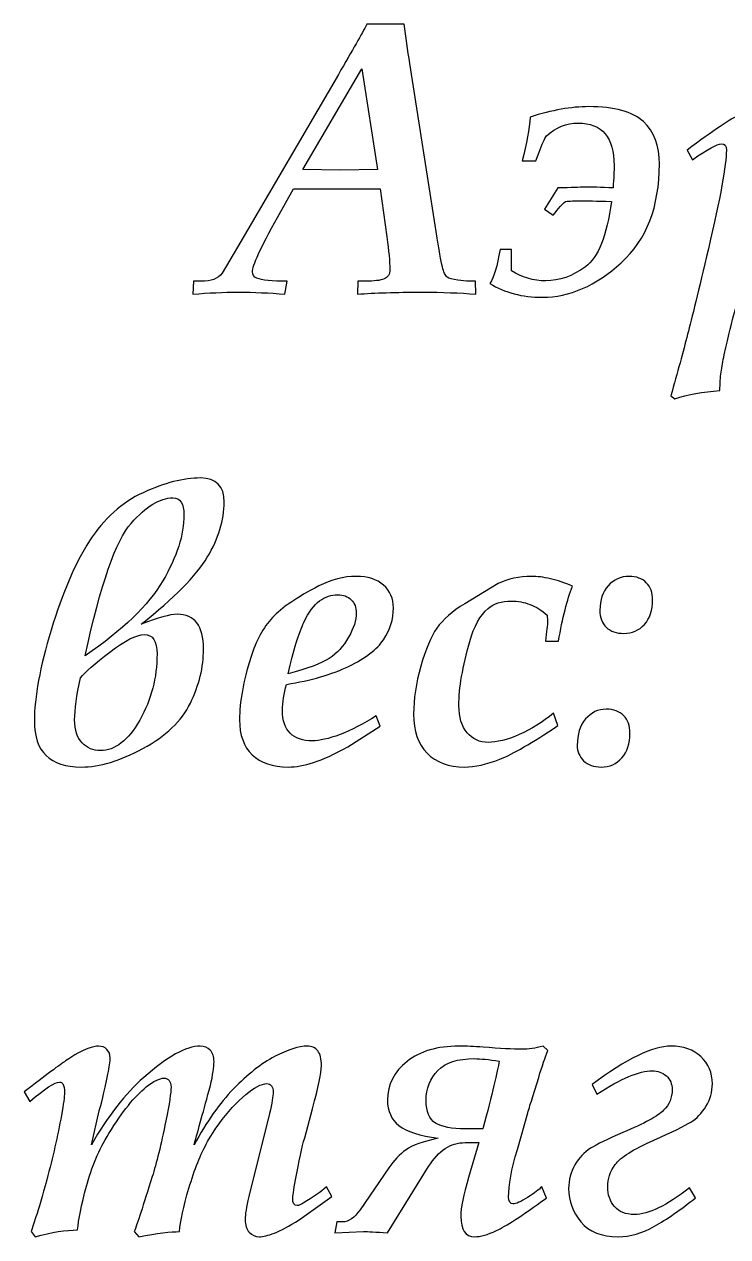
# Model space of a CAD drawing. Header units: millimetres. Extents: x 0 to 148, y -148 to 0.
# Drawn here: x 11.21 to 15.79, y -30.14 to -22.25 of the extents above; entities that cross this region are included whole.
import ezdxf

# ---------------------------------------------------------------- set-up
doc = ezdxf.new("R2010")
doc.units = ezdxf.units.MM
doc.linetypes.add('K5LT32768', pattern=[0])

msp = doc.modelspace()

# ---------------------------------------------------------------- linework, layer by layer
at = {"color": 250, "linetype": 'K5LT32768', "true_color": 0x333333}
for points, knots in [([(12.3075, -24.0088), (12.3075, -24.0088), (12.3114, -23.9249), (12.3114, -23.9249), (12.3596, -23.9249), (12.3596, -23.9249), (12.3926, -23.9249), (12.4206, -23.9207), (12.4426, -23.9126), (12.465, -23.9042), (12.4832, -23.8906), (12.4972, -23.8716), (12.4972, -23.8716), (12.5967, -23.7027), (12.5967, -23.7027), (13.2528, -22.58), (13.2528, -22.58), (13.3455, -22.4221), (13.4073, -22.3133), (13.4378, -22.2536), (13.4378, -22.2536), (13.6816, -22.2536), (13.6816, -22.2536), (13.6923, -22.3357), (13.7045, -22.4208), (13.7176, -22.5093), (13.7176, -22.5093), (13.8891, -23.6019), (13.8891, -23.6019), (13.9073, -23.7205), (13.9209, -23.7967), (13.9297, -23.8313), (13.9382, -23.8657), (13.9483, -23.8877), (13.9602, -23.8974), (13.9716, -23.9075), (13.9949, -23.9143), (14.0296, -23.9173), (14.0296, -23.9173), (14.0855, -23.9237), (14.0855, -23.9237), (14.1046, -23.9245), (14.1244, -23.9249), (14.1452, -23.9249), (14.1452, -23.9249), (14.1465, -24.0088), (14.1465, -24.0088), (14.0453, -24.0003), (13.9289, -23.996), (13.7964, -23.996), (13.6266, -23.996), (13.4874, -24.0003), (13.3781, -24.0088), (13.3781, -24.0088), (13.3794, -23.9249), (13.3794, -23.9249), (13.4277, -23.9249), (13.4277, -23.9249), (13.4848, -23.9249), (13.5259, -23.9198), (13.5504, -23.9101), (13.5754, -23.8999), (13.5877, -23.8796), (13.5877, -23.8487), (13.5877, -23.7975), (13.5813, -23.7268), (13.5678, -23.6371), (13.5678, -23.6371), (13.5255, -23.323), (13.5255, -23.323), (13.3286, -23.323), (13.3286, -23.323), (12.9603, -23.323), (12.9603, -23.323), (12.8566, -23.51), (12.8566, -23.51), (12.7482, -23.7069), (12.694, -23.8246), (12.694, -23.864), (12.694, -23.883), (12.7038, -23.8966), (12.7237, -23.905), (12.7554, -23.9182), (12.8206, -23.9249), (12.9201, -23.9249), (12.9201, -23.9249), (12.9052, -24.0088), (12.9052, -24.0088), (12.8032, -24.0003), (12.7029, -23.996), (12.6047, -23.996), (12.5052, -23.996), (12.4062, -24.0003), (12.3075, -24.0088)], [0, 0, 0, 0, 0.029412, 0.029412, 0.058824, 0.058824, 0.058824, 0.088235, 0.088235, 0.088235, 0.117647, 0.117647, 0.117647, 0.147059, 0.147059, 0.176471, 0.176471, 0.176471, 0.205882, 0.205882, 0.205882, 0.235294, 0.235294, 0.235294, 0.264706, 0.264706, 0.264706, 0.294118, 0.294118, 0.294118, 0.323529, 0.323529, 0.323529, 0.352941, 0.352941, 0.352941, 0.382353, 0.382353, 0.382353, 0.411765, 0.411765, 0.411765, 0.441176, 0.441176, 0.441176, 0.470588, 0.470588, 0.470588, 0.5, 0.5, 0.5, 0.529412, 0.529412, 0.529412, 0.558824, 0.558824, 0.588235, 0.588235, 0.588235, 0.617647, 0.617647, 0.617647, 0.647059, 0.647059, 0.647059, 0.676471, 0.676471, 0.676471, 0.705882, 0.705882, 0.735294, 0.735294, 0.764706, 0.764706, 0.794118, 0.794118, 0.794118, 0.823529, 0.823529, 0.823529, 0.852941, 0.852941, 0.852941, 0.882353, 0.882353, 0.882353, 0.911765, 0.911765, 0.911765, 0.941176, 0.941176, 0.941176, 1, 1, 1, 1]), ([(13.4052, -22.5436), (13.4052, -22.5436), (13.0221, -23.1985), (13.0221, -23.1985), (13.266, -23.2036), (13.266, -23.2036), (13.5068, -23.1985), (13.5068, -23.1985), (13.4052, -22.5436), (13.4052, -22.5436)], [0, 0, 0, 0, 0.2, 0.2, 0.4, 0.4, 0.6, 0.6, 1, 1, 1, 1]), ([(15.0286, -23.4055), (14.9292, -23.4029), (14.8648, -23.4017), (14.8348, -23.4017), (14.792, -23.4017), (14.7565, -23.4029), (14.7294, -23.4055), (14.7112, -23.4203), (14.6845, -23.4503), (14.6498, -23.4956), (14.6498, -23.4956), (14.5939, -23.4571), (14.5939, -23.4571), (14.6807, -23.3179), (14.6807, -23.3179), (14.7403, -23.3166), (14.7403, -23.3166), (14.814, -23.3141), (14.8534, -23.3128), (14.8585, -23.3128), (14.8999, -23.3128), (14.9605, -23.3145), (15.0397, -23.3179), (15.0439, -23.2531), (15.046, -23.2048), (15.046, -23.1731), (15.046, -22.9885), (14.9681, -22.8962), (14.8119, -22.8962), (14.7366, -22.8962), (14.668, -22.9237), (14.6066, -22.9788), (14.593, -22.9978), (14.5774, -23.0338), (14.5592, -23.0863), (14.5592, -23.0863), (14.538, -23.1426), (14.538, -23.1426), (14.4491, -23.1426), (14.4491, -23.1426), (14.4779, -23.0291), (14.4952, -22.9339), (14.5012, -22.8569), (14.6418, -22.812), (14.7683, -22.7896), (14.8805, -22.7896), (15.0486, -22.7896), (15.1671, -22.8221), (15.2365, -22.8869), (15.306, -22.9517), (15.3406, -23.044), (15.3406, -23.1629), (15.3406, -23.441), (15.2581, -23.6548), (15.0926, -23.8047), (14.9275, -23.9542), (14.7561, -24.029), (14.5795, -24.029), (14.4495, -24.029), (14.3356, -23.9994), (14.2383, -23.9406), (14.2645, -23.8974), (14.2866, -23.8237), (14.3043, -23.7192), (14.3043, -23.7192), (14.378, -23.7192), (14.378, -23.7192), (14.378, -23.8568), (14.378, -23.8568), (14.447, -23.9003), (14.5215, -23.9224), (14.6019, -23.9224), (14.69, -23.9224), (14.7755, -23.8919), (14.8593, -23.8313), (14.9431, -23.7708), (14.9994, -23.629), (15.0286, -23.4055)], [0, 0, 0, 0, 0.035714, 0.035714, 0.035714, 0.071429, 0.071429, 0.071429, 0.107143, 0.107143, 0.107143, 0.142857, 0.142857, 0.178571, 0.178571, 0.214286, 0.214286, 0.214286, 0.25, 0.25, 0.25, 0.285714, 0.285714, 0.285714, 0.321429, 0.321429, 0.321429, 0.357143, 0.357143, 0.357143, 0.392857, 0.392857, 0.392857, 0.428571, 0.428571, 0.428571, 0.464286, 0.464286, 0.5, 0.5, 0.5, 0.535714, 0.535714, 0.535714, 0.571429, 0.571429, 0.571429, 0.607143, 0.607143, 0.607143, 0.642857, 0.642857, 0.642857, 0.678571, 0.678571, 0.678571, 0.714286, 0.714286, 0.714286, 0.75, 0.75, 0.75, 0.785714, 0.785714, 0.785714, 0.821429, 0.821429, 0.857143, 0.857143, 0.857143, 0.892857, 0.892857, 0.892857, 0.928571, 0.928571, 0.928571, 1, 1, 1, 1]), ([(15.441, -24.6895), (15.441, -24.6895), (15.4152, -24.6695), (15.4152, -24.6695), (15.4587, -24.5176), (15.4951, -24.3838), (15.5244, -24.2691), (15.5506, -24.1696), (15.5959, -23.9846), (15.6594, -23.7133), (15.7373, -23.3805), (15.7762, -23.1667), (15.7762, -23.0719), (15.7762, -23.0444), (15.7657, -23.0308), (15.7441, -23.0308), (15.7174, -23.0308), (15.6547, -23.0656), (15.5553, -23.1346), (15.5553, -23.1346), (15.5218, -23.0715), (15.5218, -23.0715), (15.6899, -22.9466), (15.8059, -22.8683), (15.8698, -22.8365), (15.9342, -22.8052), (15.9853, -22.7896), (16.0234, -22.7896), (16.0429, -22.7896), (16.059, -22.7963), (16.0705, -22.8098), (16.0819, -22.8238), (16.0878, -22.8425), (16.0878, -22.8666), (16.0878, -22.8839), (16.0853, -22.906), (16.0802, -22.9322), (16.0802, -22.9322), (16.0222, -23.1815), (16.0222, -23.1815), (15.9871, -23.3158), (15.9871, -23.3158), (16.1014, -23.1451), (16.2127, -23.0194), (16.3219, -22.9385), (16.4565, -22.8391), (16.5696, -22.7896), (16.6602, -22.7896), (16.7016, -22.7896), (16.7321, -22.8065), (16.752, -22.8403), (16.7884, -22.9009), (16.8066, -22.9766), (16.8066, -23.0677), (16.8066, -23.1718), (16.7872, -23.2853), (16.7482, -23.4089), (16.7097, -23.5321), (16.6669, -23.6248), (16.6212, -23.6866), (16.5755, -23.7488), (16.5129, -23.8055), (16.4341, -23.8572), (16.3549, -23.9089), (16.2762, -23.9533), (16.1979, -23.9905), (16.1458, -24.0164), (16.0789, -24.029), (15.9981, -24.029), (15.9549, -24.029), (15.91, -24.0232), (15.863, -24.0117), (15.863, -24.0117), (15.8296, -24.1285), (15.8296, -24.1285), (15.8143, -24.1798), (15.7923, -24.2712), (15.7623, -24.4028), (15.7534, -24.4439), (15.7466, -24.4816), (15.742, -24.5155), (15.7373, -24.5498), (15.7348, -24.5896), (15.7339, -24.6361), (15.6238, -24.6437), (15.526, -24.6615), (15.441, -24.6895)], [0, 0, 0, 0, 0.033333, 0.033333, 0.033333, 0.066667, 0.066667, 0.066667, 0.1, 0.1, 0.1, 0.133333, 0.133333, 0.133333, 0.166667, 0.166667, 0.166667, 0.2, 0.2, 0.2, 0.233333, 0.233333, 0.233333, 0.266667, 0.266667, 0.266667, 0.3, 0.3, 0.3, 0.333333, 0.333333, 0.333333, 0.366667, 0.366667, 0.366667, 0.4, 0.4, 0.4, 0.433333, 0.433333, 0.466667, 0.466667, 0.466667, 0.5, 0.5, 0.5, 0.533333, 0.533333, 0.533333, 0.566667, 0.566667, 0.566667, 0.6, 0.6, 0.6, 0.633333, 0.633333, 0.633333, 0.666667, 0.666667, 0.666667, 0.7, 0.7, 0.7, 0.733333, 0.733333, 0.733333, 0.766667, 0.766667, 0.766667, 0.8, 0.8, 0.8, 0.833333, 0.833333, 0.833333, 0.866667, 0.866667, 0.866667, 0.9, 0.9, 0.9, 0.933333, 0.933333, 0.933333, 1, 1, 1, 1]), ([(11.9713, -26.1551), (12.0814, -26.1123), (12.1593, -26.0907), (12.2046, -26.0907), (12.3189, -26.0907), (12.3761, -26.1661), (12.3761, -26.3164), (12.3761, -26.4344), (12.3477, -26.5517), (12.2905, -26.6686), (12.2334, -26.785), (12.1305, -26.8832), (11.982, -26.9636), (11.8333, -27.0436), (11.7, -27.0838), (11.5815, -27.0838), (11.3779, -27.0838), (11.2762, -26.9848), (11.2762, -26.7862), (11.2762, -26.6309), (11.3127, -26.4332), (11.3851, -26.1932), (11.4574, -25.9527), (11.5404, -25.7601), (11.6344, -25.6141), (11.7284, -25.468), (11.8448, -25.3634), (11.9836, -25.2999), (12.1221, -25.236), (12.2466, -25.2043), (12.3566, -25.2043), (12.4594, -25.2043), (12.5107, -25.2568), (12.5107, -25.3618), (12.5107, -25.4782), (12.4738, -25.5975), (12.4006, -25.7194), (12.3274, -25.8413), (12.1843, -25.9865), (11.9713, -26.1551)], [0, 0, 0, 0, 0.071429, 0.071429, 0.071429, 0.142857, 0.142857, 0.142857, 0.214286, 0.214286, 0.214286, 0.285714, 0.285714, 0.285714, 0.357143, 0.357143, 0.357143, 0.428571, 0.428571, 0.428571, 0.5, 0.5, 0.5, 0.571429, 0.571429, 0.571429, 0.642857, 0.642857, 0.642857, 0.714286, 0.714286, 0.714286, 0.785714, 0.785714, 0.785714, 0.857143, 0.857143, 0.857143, 1, 1, 1, 1]), ([(11.6061, -26.3599), (11.8507, -26.1936), (12.0192, -26.0318), (12.1111, -25.874), (12.2029, -25.7161), (12.2491, -25.573), (12.2491, -25.4443), (12.2491, -25.3706), (12.225, -25.3338), (12.1762, -25.3338), (12.0928, -25.3338), (12.0023, -25.3888), (11.9045, -25.4993), (11.8067, -25.6094), (11.7072, -25.8964), (11.6061, -26.3599)], [0, 0, 0, 0, 0.166667, 0.166667, 0.166667, 0.333333, 0.333333, 0.333333, 0.5, 0.5, 0.5, 0.666667, 0.666667, 0.666667, 1, 1, 1, 1]), ([(13.4983, -26.7503), (13.4983, -26.7503), (13.5254, -26.8184), (13.5254, -26.8184), (13.3146, -26.9522), (13.3146, -26.9522), (13.227, -27.0013), (13.1529, -27.0352), (13.0919, -27.0546), (13.0314, -27.0741), (12.9759, -27.0838), (12.9264, -27.0838), (12.8256, -27.0838), (12.7477, -27.0572), (12.6377, -26.9513), (12.6102, -26.8756), (12.6102, -26.7761), (12.6102, -26.6605), (12.6347, -26.5255), (12.6834, -26.3718), (12.7181, -26.2626), (12.7651, -26.1762), (12.8239, -26.1123), (12.8832, -26.0488), (12.984, -25.9798), (13.1262, -25.9066), (13.2062, -25.8651), (13.2871, -25.8443), (13.3692, -25.8443), (13.4441, -25.8443), (13.5034, -25.8629), (13.5466, -25.9006), (13.5893, -25.9383), (13.6109, -25.9879), (13.6109, -26.0492), (13.6109, -26.1237), (13.5897, -26.1923), (13.547, -26.2558), (13.5046, -26.3189), (13.4289, -26.3769), (13.3197, -26.4294), (13.2105, -26.4818), (13.0758, -26.5208), (12.9158, -26.5466), (12.8985, -26.6063), (12.8896, -26.6626), (12.8896, -26.716), (12.8896, -26.782), (12.9065, -26.8315), (12.9399, -26.8646), (12.9734, -26.8972), (13.0208, -26.9137), (13.083, -26.9137), (13.13, -26.9137), (13.1905, -26.9001), (13.2646, -26.8726), (13.3383, -26.8451), (13.4162, -26.8045), (13.4983, -26.7503)], [0, 0, 0, 0, 0.047619, 0.047619, 0.095238, 0.095238, 0.095238, 0.142857, 0.142857, 0.142857, 0.190476, 0.190476, 0.190476, 0.238095, 0.238095, 0.285714, 0.285714, 0.285714, 0.333333, 0.333333, 0.333333, 0.380952, 0.380952, 0.380952, 0.428571, 0.428571, 0.428571, 0.47619, 0.47619, 0.47619, 0.52381, 0.52381, 0.52381, 0.571429, 0.571429, 0.571429, 0.619048, 0.619048, 0.619048, 0.666667, 0.666667, 0.666667, 0.714286, 0.714286, 0.714286, 0.761905, 0.761905, 0.761905, 0.809524, 0.809524, 0.809524, 0.857143, 0.857143, 0.857143, 0.904762, 0.904762, 0.904762, 1, 1, 1, 1]), ([(14.6515, -26.7341), (14.6515, -26.7341), (14.6799, -26.8146), (14.6799, -26.8146), (14.5126, -26.9272), (14.3869, -27), (14.3026, -27.0335), (14.218, -27.0669), (14.1418, -27.0838), (14.0732, -27.0838), (13.9695, -27.0838), (13.8886, -27.0538), (13.8302, -26.9941), (13.7713, -26.934), (13.7422, -26.8493), (13.7422, -26.7401), (13.7422, -26.6419), (13.7578, -26.5378), (13.7887, -26.4285), (13.8196, -26.3197), (13.8547, -26.2367), (13.8937, -26.1805), (13.9331, -26.1242), (13.9932, -26.0713), (14.0749, -26.0217), (14.0749, -26.0217), (14.2925, -25.8913), (14.2925, -25.8913), (14.3577, -25.86), (14.4292, -25.8443), (14.5067, -25.8443), (14.5452, -25.8443), (14.5871, -25.8494), (14.632, -25.86), (14.6769, -25.8701), (14.7251, -25.8862), (14.7759, -25.9078), (14.7412, -25.9942), (14.7108, -26.1136), (14.6845, -26.266), (14.6845, -26.266), (14.599, -26.266), (14.599, -26.266), (14.6083, -26.2033), (14.613, -26.1597), (14.613, -26.1356), (14.613, -26.1356), (14.6104, -26.0962), (14.6104, -26.0962), (14.5757, -26.0653), (14.5389, -26.0425), (14.4999, -26.0272), (14.4614, -26.012), (14.4204, -26.0044), (14.3776, -26.0044), (14.3141, -26.0044), (14.2637, -26.0204), (14.2264, -26.0526), (14.1752, -26.0979), (14.1354, -26.1694), (14.1075, -26.2672), (14.0605, -26.4315), (14.0368, -26.5703), (14.0368, -26.6834), (14.0368, -26.7596), (14.0546, -26.8184), (14.0897, -26.8607), (14.1249, -26.9027), (14.1706, -26.9238), (14.2277, -26.9238), (14.2832, -26.9238), (14.35, -26.9069), (14.4288, -26.873), (14.508, -26.8391), (14.5821, -26.7926), (14.6515, -26.7341)], [0, 0, 0, 0, 0.038462, 0.038462, 0.038462, 0.076923, 0.076923, 0.076923, 0.115385, 0.115385, 0.115385, 0.153846, 0.153846, 0.153846, 0.192308, 0.192308, 0.192308, 0.230769, 0.230769, 0.230769, 0.269231, 0.269231, 0.269231, 0.307692, 0.307692, 0.307692, 0.346154, 0.346154, 0.346154, 0.384615, 0.384615, 0.384615, 0.423077, 0.423077, 0.423077, 0.461538, 0.461538, 0.461538, 0.5, 0.5, 0.5, 0.538462, 0.538462, 0.538462, 0.576923, 0.576923, 0.576923, 0.615385, 0.615385, 0.615385, 0.653846, 0.653846, 0.653846, 0.692308, 0.692308, 0.692308, 0.730769, 0.730769, 0.730769, 0.769231, 0.769231, 0.769231, 0.807692, 0.807692, 0.807692, 0.846154, 0.846154, 0.846154, 0.884615, 0.884615, 0.884615, 0.923077, 0.923077, 0.923077, 1, 1, 1, 1]), ([(14.9538, -26.0641), (14.9538, -25.9984), (14.9715, -25.9455), (15.0075, -25.9053), (15.0435, -25.8646), (15.0892, -25.8443), (15.1443, -25.8443), (15.1912, -25.8443), (15.2285, -25.8583), (15.2556, -25.8858), (15.2831, -25.9138), (15.2967, -25.951), (15.2967, -25.998), (15.2967, -26.0645), (15.2788, -26.117), (15.2433, -26.1563), (15.2077, -26.1957), (15.1629, -26.2151), (15.1087, -26.2151), (15.0604, -26.2151), (15.0228, -26.2021), (14.9952, -26.1754), (14.9677, -26.1491), (14.9538, -26.1119), (14.9538, -26.0641)], [0, 0, 0, 0, 0.111111, 0.111111, 0.111111, 0.222222, 0.222222, 0.222222, 0.333333, 0.333333, 0.333333, 0.444444, 0.444444, 0.444444, 0.555556, 0.555556, 0.555556, 0.666667, 0.666667, 0.666667, 0.777778, 0.777778, 0.777778, 1, 1, 1, 1]), ([(12.9255, -26.4785), (13.0538, -26.4437), (13.1431, -26.4099), (13.1935, -26.3777), (13.2439, -26.3456), (13.2858, -26.2994), (13.3192, -26.2402), (13.3527, -26.1809), (13.3696, -26.1284), (13.3696, -26.0818), (13.3696, -26.0462), (13.3586, -26.0175), (13.3366, -25.9959), (13.315, -25.9743), (13.2854, -25.9637), (13.2481, -25.9637), (13.2075, -25.9637), (13.1685, -25.9768), (13.1313, -26.0035), (13.094, -26.0302), (13.0597, -26.0767), (13.0284, -26.1432), (12.9971, -26.2101), (12.9628, -26.3218), (12.9255, -26.4785)], [0, 0, 0, 0, 0.111111, 0.111111, 0.111111, 0.222222, 0.222222, 0.222222, 0.333333, 0.333333, 0.333333, 0.444444, 0.444444, 0.444444, 0.555556, 0.555556, 0.555556, 0.666667, 0.666667, 0.666667, 0.777778, 0.777778, 0.777778, 1, 1, 1, 1]), ([(11.5764, -26.5034), (11.5506, -26.6194), (11.5379, -26.7104), (11.5379, -26.7773), (11.5379, -26.8438), (11.554, -26.8937), (11.5866, -26.9272), (11.6191, -26.9606), (11.6589, -26.9771), (11.706, -26.9771), (11.8012, -26.9771), (11.8867, -26.9107), (11.9616, -26.7782), (12.0366, -26.6457), (12.0738, -26.5026), (12.0738, -26.3489), (12.0738, -26.2647), (12.0459, -26.2228), (11.99, -26.2228), (11.9404, -26.2228), (11.8664, -26.2604), (11.7678, -26.3362), (11.6687, -26.412), (11.6052, -26.4675), (11.5764, -26.5034)], [0, 0, 0, 0, 0.111111, 0.111111, 0.111111, 0.222222, 0.222222, 0.222222, 0.333333, 0.333333, 0.333333, 0.444444, 0.444444, 0.444444, 0.555556, 0.555556, 0.555556, 0.666667, 0.666667, 0.666667, 0.777778, 0.777778, 0.777778, 1, 1, 1, 1]), ([(14.8064, -26.9429), (14.8064, -26.8713), (14.8246, -26.8142), (14.861, -26.7714), (14.897, -26.7291), (14.9423, -26.7079), (14.9956, -26.7079), (15.0435, -26.7079), (15.0811, -26.7219), (15.1083, -26.7494), (15.1358, -26.7769), (15.1493, -26.8154), (15.1493, -26.865), (15.1493, -26.931), (15.132, -26.9839), (15.0972, -27.0237), (15.0625, -27.064), (15.0177, -27.0838), (14.9622, -27.0838), (14.9135, -27.0838), (14.8754, -27.0703), (14.8479, -27.0432), (14.8204, -27.0157), (14.8064, -26.9822), (14.8064, -26.9429)], [0, 0, 0, 0, 0.111111, 0.111111, 0.111111, 0.222222, 0.222222, 0.222222, 0.333333, 0.333333, 0.333333, 0.444444, 0.444444, 0.444444, 0.555556, 0.555556, 0.555556, 0.666667, 0.666667, 0.666667, 0.777778, 0.777778, 0.777778, 1, 1, 1, 1]), ([(11.2805, -30.1386), (11.2805, -30.1386), (11.2555, -30.1052), (11.2555, -30.1052), (11.286, -30.0095), (11.286, -30.0095), (11.3046, -29.9545), (11.3279, -29.8736), (11.3567, -29.7682), (11.3961, -29.6218), (11.4278, -29.482), (11.4519, -29.3491), (11.4651, -29.2746), (11.4718, -29.2255), (11.4718, -29.2013), (11.4718, -29.1764), (11.4685, -29.1574), (11.4617, -29.1442), (11.457, -29.1366), (11.4498, -29.1328), (11.4409, -29.1328), (11.4092, -29.1328), (11.3448, -29.1751), (11.247, -29.2594), (11.247, -29.2594), (11.2102, -29.1963), (11.2102, -29.1963), (11.3516, -29.0875), (11.4409, -29.0206), (11.479, -28.9948), (11.5366, -28.9558), (11.5849, -28.9292), (11.6247, -28.9152), (11.653, -28.9046), (11.6759, -28.8991), (11.6932, -28.8991), (11.7157, -28.8991), (11.7339, -28.9063), (11.7478, -28.9203), (11.7618, -28.9342), (11.769, -28.9529), (11.769, -28.9757), (11.769, -28.999), (11.7639, -29.0342), (11.7542, -29.0812), (11.7284, -29.2035), (11.7097, -29.2831), (11.6979, -29.3195), (11.6979, -29.3195), (11.6471, -29.54), (11.6471, -29.54), (11.7546, -29.3537), (11.8677, -29.2077), (11.9871, -29.1028), (12.1407, -28.9669), (12.2631, -28.8991), (12.3541, -28.8991), (12.3816, -28.8991), (12.4032, -28.908), (12.4197, -28.9253), (12.4362, -28.9432), (12.4446, -28.9681), (12.4446, -29.0007), (12.4446, -29.0337), (12.4366, -29.0854), (12.4209, -29.1556), (12.3765, -29.317), (12.3414, -29.4448), (12.3156, -29.54), (12.3951, -29.3918), (12.4802, -29.2708), (12.5712, -29.1768), (12.6622, -29.0828), (12.7512, -29.013), (12.8383, -28.9673), (12.926, -28.922), (12.9967, -28.8991), (13.0513, -28.8991), (13.0805, -28.8991), (13.1029, -28.9093), (13.119, -28.9296), (13.1351, -28.9504), (13.1431, -28.9829), (13.1431, -29.0278), (13.1431, -29.071), (13.1237, -29.1641), (13.0847, -29.3068), (13.0847, -29.3068), (13.0339, -29.4943), (13.0339, -29.4943), (13.0165, -29.5553), (12.9967, -29.6467), (12.9747, -29.7682), (12.9624, -29.8368), (12.9561, -29.8774), (12.9561, -29.891), (12.9561, -29.9206), (12.9654, -29.9354), (12.9844, -29.9354), (12.995, -29.9354), (13.0085, -29.9299), (13.0251, -29.9194), (13.0873, -29.8821), (13.1376, -29.8474), (13.1761, -29.8148), (13.1761, -29.8148), (13.21, -29.877), (13.21, -29.877), (12.9979, -30.0281), (12.9979, -30.0281), (12.9332, -30.0704), (12.8794, -30.0992), (12.8371, -30.1149), (12.7947, -30.1306), (12.7626, -30.1386), (12.7401, -30.1386), (12.7131, -30.1386), (12.6906, -30.1289), (12.6732, -30.1094), (12.6555, -30.0899), (12.6466, -30.0624), (12.6466, -30.026), (12.6466, -29.9947), (12.6542, -29.9452), (12.6703, -29.8774), (12.6703, -29.8774), (12.8053, -29.3377), (12.8053, -29.3377), (12.821, -29.2695), (12.829, -29.2238), (12.829, -29.2005), (12.829, -29.1811), (12.8252, -29.1667), (12.8176, -29.1574), (12.8104, -29.1476), (12.8007, -29.143), (12.788, -29.143), (12.7702, -29.143), (12.7494, -29.1493), (12.7266, -29.1616), (12.6796, -29.1866), (12.625, -29.2318), (12.5632, -29.2987), (12.5018, -29.3652), (12.448, -29.4389), (12.4027, -29.5201), (12.3574, -29.601), (12.3172, -29.7017), (12.2812, -29.8228), (12.2452, -29.9435), (12.225, -30.0374), (12.2199, -30.1052), (12.1636, -30.1052), (12.0751, -30.1162), (11.9548, -30.1386), (11.9548, -30.1386), (11.9248, -30.1052), (11.9248, -30.1052), (11.9443, -30.0574), (11.9832, -29.938), (12.0425, -29.7475), (12.07, -29.6615), (12.0996, -29.5409), (12.1314, -29.3846), (12.1538, -29.2733), (12.1648, -29.2001), (12.1648, -29.1654), (12.1648, -29.1467), (12.1606, -29.1323), (12.1525, -29.1222), (12.1441, -29.1125), (12.1331, -29.1074), (12.1191, -29.1074), (12.0899, -29.1074), (12.0518, -29.1265), (12.0036, -29.1646), (11.9295, -29.2238), (11.8482, -29.325), (11.7606, -29.4676), (11.6962, -29.5726), (11.6475, -29.6865), (11.6145, -29.8101), (11.5815, -29.9333), (11.5624, -30.0281), (11.5573, -30.0942), (11.4807, -30.0942), (11.3889, -30.109), (11.2805, -30.1386)], [0, 0, 0, 0, 0.015625, 0.015625, 0.03125, 0.03125, 0.03125, 0.046875, 0.046875, 0.046875, 0.0625, 0.0625, 0.0625, 0.078125, 0.078125, 0.078125, 0.09375, 0.09375, 0.09375, 0.109375, 0.109375, 0.109375, 0.125, 0.125, 0.125, 0.140625, 0.140625, 0.140625, 0.15625, 0.15625, 0.15625, 0.171875, 0.171875, 0.171875, 0.1875, 0.1875, 0.1875, 0.203125, 0.203125, 0.203125, 0.21875, 0.21875, 0.21875, 0.234375, 0.234375, 0.234375, 0.25, 0.25, 0.25, 0.265625, 0.265625, 0.265625, 0.28125, 0.28125, 0.28125, 0.296875, 0.296875, 0.296875, 0.3125, 0.3125, 0.3125, 0.328125, 0.328125, 0.328125, 0.34375, 0.34375, 0.34375, 0.359375, 0.359375, 0.359375, 0.375, 0.375, 0.375, 0.390625, 0.390625, 0.390625, 0.40625, 0.40625, 0.40625, 0.421875, 0.421875, 0.421875, 0.4375, 0.4375, 0.4375, 0.453125, 0.453125, 0.453125, 0.46875, 0.46875, 0.46875, 0.484375, 0.484375, 0.484375, 0.5, 0.5, 0.5, 0.515625, 0.515625, 0.515625, 0.53125, 0.53125, 0.53125, 0.546875, 0.546875, 0.546875, 0.5625, 0.5625, 0.578125, 0.578125, 0.578125, 0.59375, 0.59375, 0.59375, 0.609375, 0.609375, 0.609375, 0.625, 0.625, 0.625, 0.640625, 0.640625, 0.640625, 0.65625, 0.65625, 0.65625, 0.671875, 0.671875, 0.671875, 0.6875, 0.6875, 0.6875, 0.703125, 0.703125, 0.703125, 0.71875, 0.71875, 0.71875, 0.734375, 0.734375, 0.734375, 0.75, 0.75, 0.75, 0.765625, 0.765625, 0.765625, 0.78125, 0.78125, 0.78125, 0.796875, 0.796875, 0.796875, 0.8125, 0.8125, 0.8125, 0.828125, 0.828125, 0.828125, 0.84375, 0.84375, 0.84375, 0.859375, 0.859375, 0.859375, 0.875, 0.875, 0.875, 0.890625, 0.890625, 0.890625, 0.90625, 0.90625, 0.90625, 0.921875, 0.921875, 0.921875, 0.9375, 0.9375, 0.9375, 0.953125, 0.953125, 0.953125, 0.96875, 0.96875, 0.96875, 1, 1, 1, 1]), ([(13.5724, -30.1132), (13.4958, -30.1073), (13.4437, -30.1043), (13.4166, -30.1043), (13.4166, -30.1043), (13.2295, -30.1132), (13.2295, -30.1132), (13.243, -30.0421), (13.243, -30.0421), (13.2803, -30.0421), (13.2803, -30.0421), (13.3201, -30.0421), (13.3578, -30.0158), (13.3942, -29.9629), (13.3942, -29.9629), (13.5813, -29.6908), (13.5813, -29.6908), (13.6147, -29.642), (13.6515, -29.6027), (13.693, -29.573), (13.7345, -29.5434), (13.8039, -29.5184), (13.9026, -29.4977), (13.7823, -29.482), (13.6977, -29.4545), (13.6473, -29.4151), (13.5973, -29.3758), (13.5724, -29.3207), (13.5724, -29.2505), (13.5724, -29.1489), (13.6147, -29.0647), (13.6994, -28.9986), (13.7841, -28.9321), (13.8966, -28.8991), (14.0364, -28.8991), (14.085, -28.8991), (14.1375, -28.9012), (14.1938, -28.9051), (14.306, -28.9148), (14.3898, -28.9194), (14.4453, -28.9194), (14.4885, -28.9194), (14.5346, -28.9127), (14.5842, -28.8991), (14.5842, -28.8991), (14.6163, -28.9275), (14.6163, -28.9275), (14.5981, -28.9706), (14.5782, -29.0291), (14.5558, -29.1028), (14.5558, -29.1028), (14.5185, -29.2268), (14.5185, -29.2268), (14.5037, -29.2703), (14.4927, -29.3055), (14.4851, -29.3322), (14.4851, -29.3322), (14.4169, -29.5705), (14.4169, -29.5705), (14.3788, -29.7009), (14.3598, -29.8042), (14.3598, -29.8795), (14.3598, -29.91), (14.3695, -29.9252), (14.3886, -29.9252), (14.4076, -29.9252), (14.4394, -29.9113), (14.4834, -29.8829), (14.5278, -29.855), (14.5583, -29.8317), (14.5752, -29.8135), (14.5752, -29.8135), (14.6061, -29.8867), (14.6061, -29.8867), (14.447, -30.0019), (14.3386, -30.0726), (14.281, -30.0988), (14.2234, -30.1255), (14.1765, -30.1386), (14.14, -30.1386), (14.0795, -30.1386), (14.0495, -30.0942), (14.0495, -30.0049), (14.0495, -29.9511), (14.066, -29.8673), (14.099, -29.7534), (14.099, -29.7534), (14.1655, -29.5265), (14.1655, -29.5265), (14.0766, -29.5265), (14.0766, -29.5265), (13.983, -29.5265), (13.9042, -29.5786), (13.8399, -29.6822), (13.8399, -29.6822), (13.5724, -30.1132), (13.5724, -30.1132)], [0, 0, 0, 0, 0.029412, 0.029412, 0.029412, 0.058824, 0.058824, 0.088235, 0.088235, 0.117647, 0.117647, 0.117647, 0.147059, 0.147059, 0.147059, 0.176471, 0.176471, 0.176471, 0.205882, 0.205882, 0.205882, 0.235294, 0.235294, 0.235294, 0.264706, 0.264706, 0.264706, 0.294118, 0.294118, 0.294118, 0.323529, 0.323529, 0.323529, 0.352941, 0.352941, 0.352941, 0.382353, 0.382353, 0.382353, 0.411765, 0.411765, 0.411765, 0.441176, 0.441176, 0.441176, 0.470588, 0.470588, 0.470588, 0.5, 0.5, 0.5, 0.529412, 0.529412, 0.529412, 0.558824, 0.558824, 0.558824, 0.588235, 0.588235, 0.588235, 0.617647, 0.617647, 0.617647, 0.647059, 0.647059, 0.647059, 0.676471, 0.676471, 0.676471, 0.705882, 0.705882, 0.705882, 0.735294, 0.735294, 0.735294, 0.764706, 0.764706, 0.764706, 0.794118, 0.794118, 0.794118, 0.823529, 0.823529, 0.823529, 0.852941, 0.852941, 0.852941, 0.882353, 0.882353, 0.911765, 0.911765, 0.911765, 0.941176, 0.941176, 0.941176, 1, 1, 1, 1]), ([(14.9029, -29.148), (15.1243, -28.9821), (15.2957, -28.8991), (15.4172, -28.8991), (15.4968, -28.8991), (15.5611, -28.922), (15.6107, -28.9673), (15.6602, -29.0126), (15.6852, -29.0718), (15.6852, -29.1446), (15.6852, -29.1976), (15.6712, -29.2462), (15.6437, -29.2907), (15.6157, -29.3356), (15.5832, -29.3694), (15.5451, -29.3932), (15.507, -29.4169), (15.427, -29.4558), (15.3046, -29.5104), (15.1704, -29.5697), (15.087, -29.6226), (15.054, -29.6683), (15.021, -29.7145), (15.0045, -29.7627), (15.0045, -29.8139), (15.0045, -29.8651), (15.0193, -29.9079), (15.0489, -29.9422), (15.079, -29.9765), (15.1218, -29.9938), (15.178, -29.9938), (15.2691, -29.9938), (15.3885, -29.9363), (15.5362, -29.8211), (15.5362, -29.8211), (15.576, -29.8855), (15.576, -29.8855), (15.4773, -29.9638), (15.3885, -30.0251), (15.3093, -30.0704), (15.2297, -30.1157), (15.1509, -30.1386), (15.073, -30.1386), (14.9647, -30.1386), (14.8838, -30.1064), (14.8305, -30.0425), (14.7771, -29.9782), (14.7505, -29.9062), (14.7505, -29.8258), (14.7505, -29.7691), (14.764, -29.7174), (14.7915, -29.6713), (14.8186, -29.6255), (14.8525, -29.5895), (14.8932, -29.5633), (14.9334, -29.5375), (15.0036, -29.5032), (15.1039, -29.4613), (15.2433, -29.4016), (15.3317, -29.3533), (15.3685, -29.3165), (15.4054, -29.2797), (15.4236, -29.2348), (15.4236, -29.1819), (15.4236, -29.1446), (15.4109, -29.115), (15.3859, -29.0926), (15.3605, -29.0701), (15.33, -29.0591), (15.2936, -29.0591), (15.211, -29.0591), (15.0913, -29.1099), (14.9338, -29.2115), (14.9338, -29.2115), (14.9029, -29.148), (14.9029, -29.148)], [0, 0, 0, 0, 0.038462, 0.038462, 0.038462, 0.076923, 0.076923, 0.076923, 0.115385, 0.115385, 0.115385, 0.153846, 0.153846, 0.153846, 0.192308, 0.192308, 0.192308, 0.230769, 0.230769, 0.230769, 0.269231, 0.269231, 0.269231, 0.307692, 0.307692, 0.307692, 0.346154, 0.346154, 0.346154, 0.384615, 0.384615, 0.384615, 0.423077, 0.423077, 0.423077, 0.461538, 0.461538, 0.461538, 0.5, 0.5, 0.5, 0.538462, 0.538462, 0.538462, 0.576923, 0.576923, 0.576923, 0.615385, 0.615385, 0.615385, 0.653846, 0.653846, 0.653846, 0.692308, 0.692308, 0.692308, 0.730769, 0.730769, 0.730769, 0.769231, 0.769231, 0.769231, 0.807692, 0.807692, 0.807692, 0.846154, 0.846154, 0.846154, 0.884615, 0.884615, 0.884615, 0.923077, 0.923077, 0.923077, 1, 1, 1, 1]), ([(14.2996, -28.9965), (14.2319, -28.9859), (14.1777, -28.9804), (14.1371, -28.9804), (14.03, -28.9804), (13.9509, -29.0062), (13.9, -29.0575), (13.8492, -29.1086), (13.8238, -29.1743), (13.8238, -29.2538), (13.8238, -29.325), (13.8442, -29.3732), (13.8848, -29.399), (13.925, -29.4249), (13.9906, -29.4376), (14.0804, -29.4376), (14.0804, -29.4376), (14.1934, -29.4376), (14.1934, -29.4376), (14.2527, -29.2081), (14.2882, -29.0612), (14.2996, -28.9965)], [0, 0, 0, 0, 0.125, 0.125, 0.125, 0.25, 0.25, 0.25, 0.375, 0.375, 0.375, 0.5, 0.5, 0.5, 0.625, 0.625, 0.625, 0.75, 0.75, 0.75, 1, 1, 1, 1])]:
    msp.add_open_spline(points, degree=3, knots=knots, dxfattribs=at)

doc.saveas('drawing.dxf')
